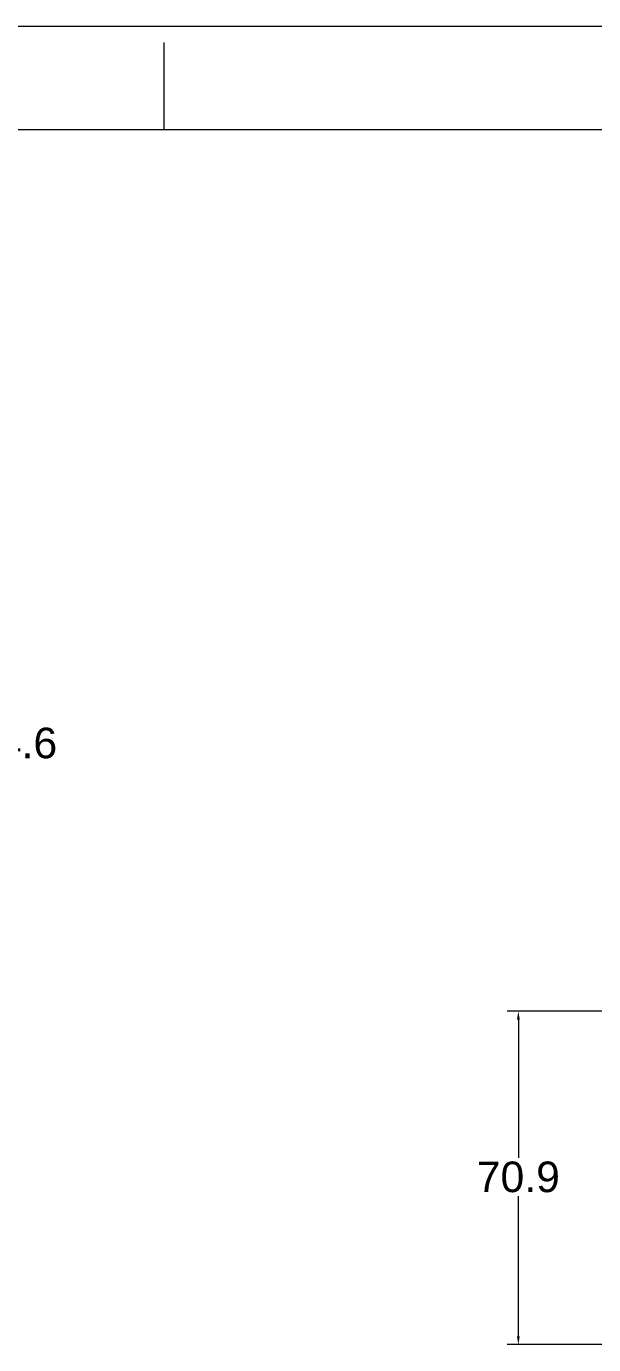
# Model space of a CAD drawing. Header units: inches. Extents: x 0 to 26418, y 0 to 20128.
# Drawn here: x 5861 to 8925, y 13013 to 20128 of the extents above; entities that cross this region are included whole.
import ezdxf
from ezdxf.enums import TextEntityAlignment as Align

# ---------------------------------------------------------------- set-up
doc = ezdxf.new("R2010")
doc.units = ezdxf.units.IN
doc.header["$MEASUREMENT"] = 0
doc.layers.get('Defpoints').update_dxf_attribs({"lineweight": 5})
doc.layers.add('Title Block', color=7, linetype='Continuous', lineweight=5)
doc.styles.add('ACANSTS', font='romans.shx', dxfattribs={"height": 1})
doc.styles.add('Roman', font='arial.ttf')
doc.styles.get("Standard").update_dxf_attribs({"font": 'arial.ttf'})
doc.dimstyles.new('ISO-25', dxfattribs={"dimscale": 30, "dimtxt": 1.5, "dimasz": 1.5, "dimexe": 2, "dimexo": 2, "dimtad": 1, "dimtih": 1, "dimtoh": 1, "dimdec": 1, "dimlfac": 0.03937, "dimdsep": 46, "dimtxsty": 'Standard', "dimcen": 2.5, "dimclrd": 7, "dimclre": 7, "dimclrt": 7, "dimadec": 0, "dimazin": 0, "dimtfac": 1, "dimtdec": 1, "dimtmove": 0, "dimatfit": 3, "dimfxl": 1, "dimlwd": 5, "dimlwe": 5, "dimarcsym": 0})

# ---------------------------------------------------------------- blocks, each defined once
blk = doc.blocks.new('*D43')
at = {"color": 7, "linetype": 'Continuous', "lineweight": 5, "transparency": 16777216}
for p, q in [((5104.4, 18730.2), (5798.9, 18730.2)), ((5738.9, 18685.2), (5738.9, 16362.1)), ((5738.9, 14595.2), (5738.9, 16156.1)), ((5711.9, 14550.2), (5678.9, 14550.2))]:
    blk.add_line(p, q, dxfattribs=at)
at = {"color": 7, "transparency": 16777216}
for points in [[(5731.4, 18685.2), (5746.4, 18685.2), (5738.9, 18730.2)], [(5731.4, 14595.2), (5746.4, 14595.2), (5738.9, 14550.2)]]:
    blk.add_solid(points, dxfattribs=at)
at = {"layer": 'Defpoints', "color": 0, "transparency": 16777216}
for p in [(5044.4, 18730.2), (5738.9, 18730.2), (5771.9, 14550.2)]:
    blk.add_point(p, dxfattribs=at)
at = {"color": 7, "lineweight": 5, "transparency": 16777216, "insert": (5738.9, 16259.1), "char_height": 165, "attachment_point": 5, "style": 'Roman'}
blk.add_mtext('164.6', dxfattribs=at)
blk = doc.blocks.new('*D29')
at = {"color": 7, "linetype": 'Continuous', "lineweight": 5, "transparency": 16777216}
for p, q in [((9151.2, 14812.6), (8457.9, 14812.6)), ((8517.9, 14767.6), (8517.9, 14020.2)), ((8517.9, 13057.6), (8517.9, 13814.2)), ((9151.2, 13012.6), (8457.9, 13012.6))]:
    blk.add_line(p, q, dxfattribs=at)
at = {"color": 7, "transparency": 16777216}
for points in [[(8510.4, 14767.6), (8525.4, 14767.6), (8517.9, 14812.6)], [(8510.4, 13057.6), (8525.4, 13057.6), (8517.9, 13012.6)]]:
    blk.add_solid(points, dxfattribs=at)
at = {"layer": 'Defpoints', "color": 0, "transparency": 16777216}
for p in [(9211.2, 14812.6), (8517.9, 13012.6), (9211.2, 13012.6)]:
    blk.add_point(p, dxfattribs=at)
at = {"color": 7, "lineweight": 5, "transparency": 16777216, "insert": (8517.9, 13917.2), "char_height": 165, "attachment_point": 5, "style": 'Roman'}
blk.add_mtext('70.9', dxfattribs=at)
blk = doc.blocks.new('LONE STAR BLOWER TITLE BLOCK (SIZE A)')
at = {"layer": 'Title Block', "lineweight": 15}
for p, q in [((23.625, 18), (0, 18)), ((5.9062, 17.5), (5.9062, 17.9219)), ((23.125, 17.5), (0.5, 17.5)), ((23.125, 17.5), (0.5, 17.5))]:
    blk.add_line(p, q, dxfattribs=at)
at = {"layer": 'Title Block', "lineweight": 15, "style": 'ACANSTS'}
for tag, p, height in [('DRAWN_BY', (14.7817, 2.2896), 0.135), ('DRAWN_DATE', (15.8526, 2.3021), 0.135), ('DRAWING_SUBTITLE', (17.7236, 1.9768), 0.2025), ('CHECKED_BY', (14.804, 1.9438), 0.135), ('CHECK_DATE', (15.8339, 1.9487), 0.135), ('ENGINEER', (14.7979, 1.6123), 0.135), ('ENG_DATE', (15.8249, 1.6112), 0.135), ('DRAWING_SUBTITLE', (17.7211, 1.5494), 0.2025), ('MANUFACTURING', (14.7936, 1.2748), 0.135), ('MFG_DATE', (15.826, 1.2778), 0.135), ('CONTROL', (14.7936, 0.9373), 0.135), ('CONTROL_DATE', (15.826, 0.9403), 0.135), ('CAGE_CODE', (17.9275, 0.9163), 0.135), ('MODEL_FILE_NAME', (9.0607, 0.6111), 0.135), ('APPROVED_BY', (14.7823, 0.5726), 0.135), ('APPROVAL_DATE', (15.8177, 0.5698), 0.135)]:
    blk.add_attdef(tag, p, '', height=height, dxfattribs=at)
at = {"layer": 'Title Block', "lineweight": 15, "style": 'Roman', "flags": 8}
for tag, height, p in [('DWG_NUMBER', 0.2812, (19.0664, 1.1474)), ('SCALE', 0.135, (18.1035, 0.7041)), ('SHEETNUMBER', 0.135, (21.2556, 0.7041)), ('TOTA_SHEETS', 0.135, (21.8939, 0.7016))]:
    blk.add_attdef(tag, text='', height=height, dxfattribs=at).set_placement(p, align=Align.TOP_LEFT)
at = {"layer": 'Title Block', "lineweight": 15, "style": 'ACANSTS'}
blk.add_attdef('REVISION', text='', height=0.135, dxfattribs=at).set_placement((22.8495, 0.8933), align=Align.CENTER)

msp = doc.modelspace()

# ---------------------------------------------------------------- block references
at = {"xscale": 1118.237794126772, "yscale": 1118.237794126772, "zscale": 1118.237794126772}
msp.add_blockref('LONE STAR BLOWER TITLE BLOCK (SIZE A)', (0.06, -0.02), dxfattribs=at)

# ---------------------------------------------------------------- dimensions: what is measured, and where the dimension line sits
at = {"color": 7, "lineweight": 5}
for base, p1, p2, picture, middle in [((5738.86, 18730.18), (5771.86, 14550.22), (5044.44, 18730.18), '*D43', (5738.86, 16259.09)), ((8517.87, 13012.64), (9211.24, 14812.64), (9211.24, 13012.64), '*D29', (8517.87, 13917.18))]:
    dim = msp.add_linear_dim(base=base, p1=p1, p2=p2, angle=90, dimstyle='ISO-25', override={"dimtxt": 5.5, "dimpost": '\\X', "dimtxsty": 'Roman', "dimtmove": 1}, dxfattribs=at)
    dim.commit()
    dim.dimension.update_dxf_attribs({"geometry": picture, "text_midpoint": middle, "dimtype": 160})

doc.saveas('drawing.dxf')
